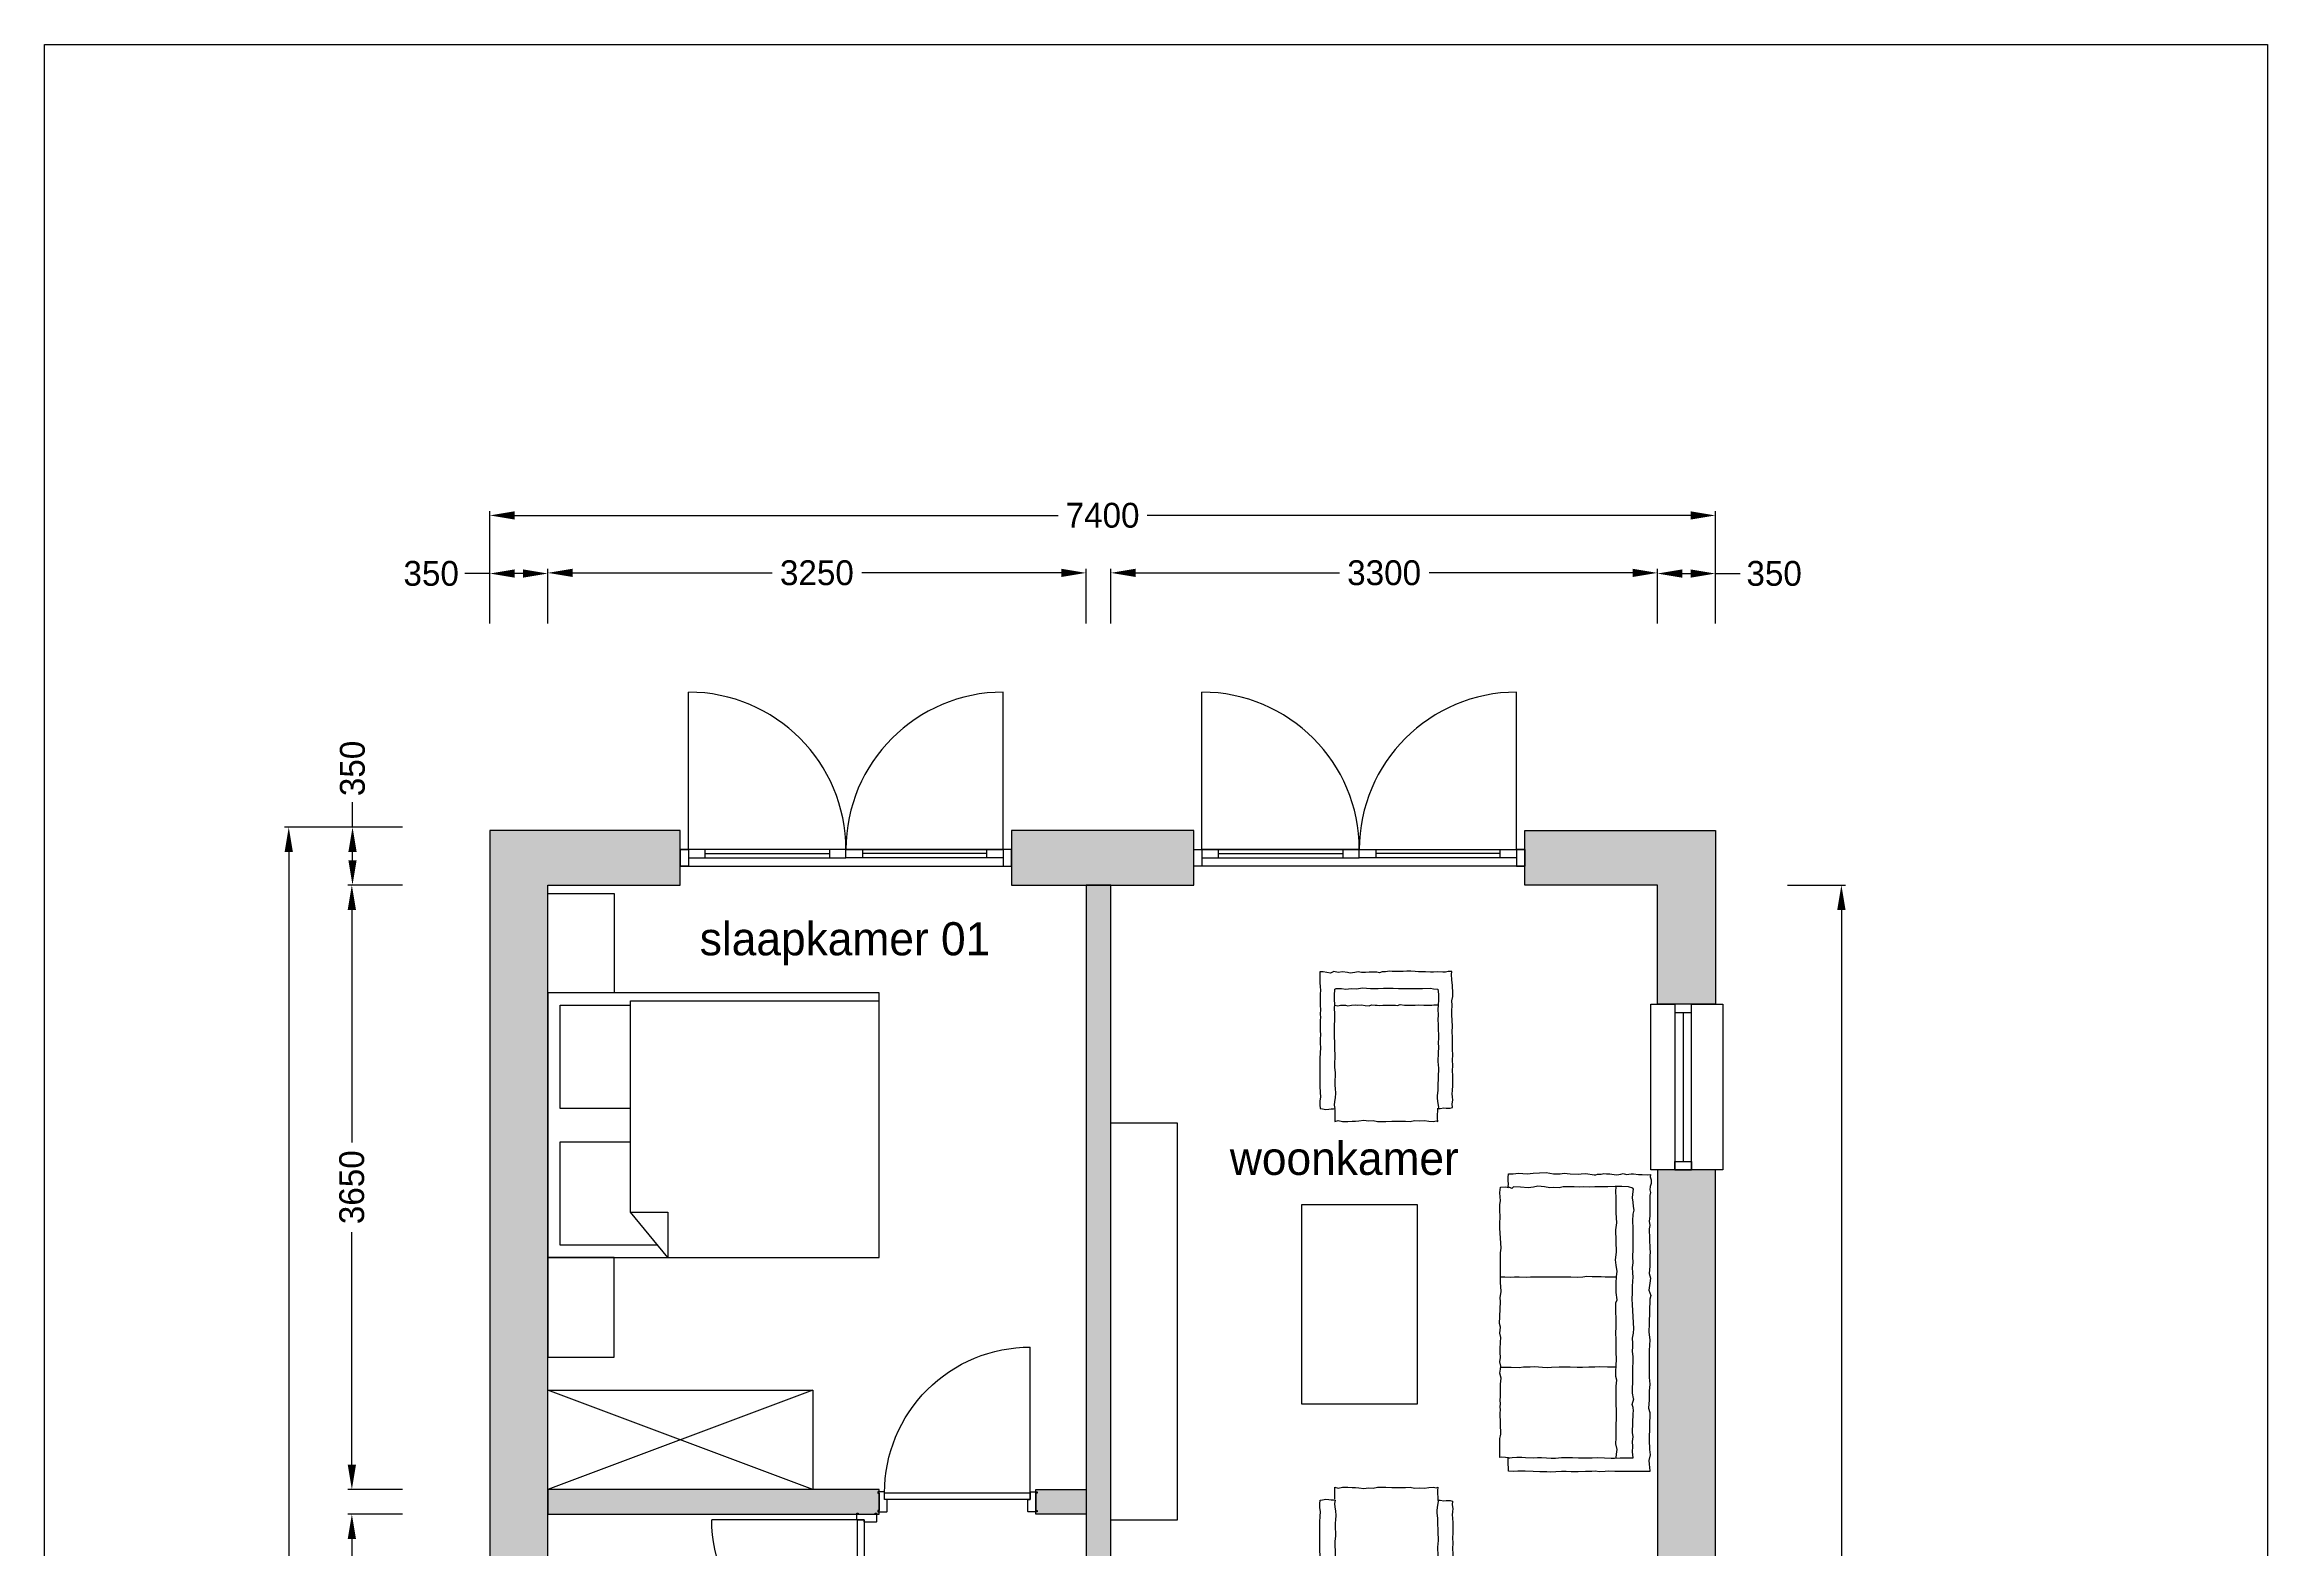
# Model space of a CAD drawing. Header units: millimetres. Extents: x 194362 to 347421, y -189721 to -131700.
# Drawn here: x 212774 to 226197, y -181034 to -171945 of the extents above; entities that cross this region are included whole.
import ezdxf

# ---------------------------------------------------------------- set-up
doc = ezdxf.new("R2010")
doc.units = ezdxf.units.MM
for name, color, linetype in [('78', 7, 'Continuous'), ('binnendeurkozijn', 1, 'Continuous'), ('interieur', 5, 'Continuous'), ('KOZIJN', 1, 'Continuous'), ('MAATLIJN', 5, 'Continuous'), ('text', 7, 'Continuous'), ('wand', 2, 'Continuous'), ('zicht', 5, 'Continuous')]:
    doc.layers.add(name, color=color, linetype=linetype)
doc.styles.add('maat-klein', font='LSANS.TTF', dxfattribs={"height": 150})
doc.styles.get("Standard").update_dxf_attribs({"font": 'LSANS.TTF', "height": 20})
doc.dimstyles.new('maat-klein', dxfattribs={"dimtxt": 2.5, "dimasz": 150, "dimexe": 25, "dimexo": 25, "dimgap": 25, "dimtad": 0, "dimdec": 4, "dimtxsty": 'maat-klein', "dimcen": 150, "dimclrd": 256, "dimclre": 256, "dimclrt": 256, "dimadec": 0, "dimazin": 1, "dimtfac": 1, "dimtdec": 4, "dimtmove": 0, "dimatfit": 3, "dimfxl": 1, "dimlwd": -1, "dimlwe": -1, "dimarcsym": 0})

# ---------------------------------------------------------------- blocks, each defined once
blk = doc.blocks.new('kozijn binnendeur120x56')
at = {"layer": 'binnendeurkozijn'}
blk.add_lwpolyline([(-8, 8), (-8, -46), (-6, -48), (65, -48), (67, -46), (67, -33), (110, -33), (112, -31), (112, 8), (104, 8), (104, 0), (0, 0), (0, 8)], close=True, dxfattribs=at)
blk = doc.blocks.new('kozijn-bd-dagm850')
at = {"layer": 'binnendeurkozijn'}
blk.add_line((55, -33), (935, -33), dxfattribs=at)
blk.add_lwpolyline([(15, -913), (55, -913), (55, -33), (15, -33)], close=True, dxfattribs=at)
blk.add_arc((55, -33), 880, 270, 0, dxfattribs=at)
blk.add_blockref('kozijn binnendeur120x56', (-52, 0))
at = {"xscale": -1, "rotation": 180}
blk.add_blockref('kozijn binnendeur120x56', (-52, -946), dxfattribs=at)
blk = doc.blocks.new('78-SOFA1')
at = {"layer": '78'}
blk.add_lwpolyline([(2, 775), (38, 774), (66, 775), (92, 772), (112, 771), (137, 772), (157, 772), (187, 773), (206, 772), (228, 771), (260, 772), (275, 771), (295, 772), (318, 772), (343, 772), (357, 772), (381, 770), (409, 772), (431, 772), (463, 770), (488, 773), (526, 775), (547, 775), (572, 776), (599, 775), (629, 774), (660, 774), (695, 774), (729, 772), (759, 770), (780, 775), (805, 775), (826, 773), (829, 759), (833, 739), (831, 721), (829, 707), (829, 692), (826, 683), (807, 687), (784, 684), (762, 680), (734, 678), (707, 681), (688, 682), (656, 682), (631, 680), (612, 681), (577, 684), (544, 684), (526, 682), (496, 683), (474, 684), (424, 684), (398, 686), (379, 687), (334, 686), (283, 684), (255, 685), (220, 686), (199, 685), (168, 686), (144, 686), (107, 685), (103, 676), (103, 644), (106, 618), (102, 586), (105, 554), (99, 517), (103, 470), (102, 422), (100, 391), (101, 361), (100, 332), (102, 300), (103, 268), (102, 241), (103, 206), (102, 183), (103, 155), (101, 106), (104, 89), (107, 63), (137, 59), (171, 59), (202, 61), (230, 63), (261, 61), (292, 63), (320, 60), (353, 60), (379, 59), (402, 59), (431, 60), (457, 59), (490, 61), (543, 63), (583, 59), (637, 61), (693, 62), (719, 62), (749, 66), (763, 66), (785, 64), (818, 59), (826, 61), (826, 49), (822, 27), (824, 13), (825, -11), (821, -27), (798, -25), (777, -28), (756, -26), (738, -24), (718, -27), (689, -28), (658, -28), (627, -29), (600, -27), (568, -28), (535, -27), (503, -28), (470, -26), (439, -27), (400, -26), (359, -24), (333, -27), (292, -25), (265, -23), (240, -23), (203, -25), (177, -23), (150, -28), (131, -28), (84, -27), (50, -23), (18, -21), (-1, -23), (0, 0), (3, 17), (4, 33), (2, 62), (4, 89), (3, 106), (2, 136), (2, 155), (1, 179), (-1, 199), (-3, 225), (-3, 249), (0, 272), (-1, 308), (0, 338), (-3, 355), (1, 378), (2, 399), (8, 414), (4, 430), (4, 455), (4, 478), (6, 500), (6, 523), (2, 543), (6, 563), (9, 592), (5, 608), (1, 638), (6, 665), (0, 691), (9, 710), (5, 732), (2, 755)], close=True, dxfattribs=at)
for points in [[(202, 684), (206, 666), (203, 650), (203, 620), (206, 605), (203, 584), (201, 560), (202, 545), (201, 524), (205, 502), (207, 477), (201, 463), (202, 441), (203, 429), (204, 412), (203, 395), (202, 374), (203, 338), (202, 319), (204, 306), (199, 290), (202, 263), (203, 249), (203, 227), (202, 199), (201, 178), (203, 148), (202, 133), (202, 116), (203, 99), (201, 87), (200, 63)], [(833, 685), (847, 685), (883, 685), (906, 684), (899, 665), (906, 639), (905, 621), (905, 605), (903, 579), (903, 560), (901, 540), (898, 509), (901, 482), (900, 453), (906, 427), (905, 407), (905, 377), (904, 340), (903, 314), (903, 285), (904, 257), (906, 230), (900, 204), (902, 171), (899, 144), (903, 116), (905, 89), (902, 72), (906, 62), (886, 65), (864, 64), (844, 63), (825, 63)]]:
    blk.add_lwpolyline(points, dxfattribs=at)
blk = doc.blocks.new('78-SOFA4')
at = {"layer": '78'}
blk.add_lwpolyline([(4, 1794), (43, 1794), (77, 1794), (104, 1794), (143, 1794), (186, 1794), (215, 1794), (252, 1793), (274, 1794), (308, 1796), (335, 1792), (355, 1794), (392, 1794), (438, 1796), (479, 1796), (510, 1795), (537, 1795), (573, 1796), (603, 1798), (627, 1796), (668, 1796), (708, 1794), (757, 1792), (801, 1793), (828, 1794), (857, 1793), (857, 1776), (859, 1747), (859, 1721), (860, 1711), (849, 1711), (836, 1710), (808, 1708), (777, 1707), (755, 1710), (708, 1711), (682, 1710), (659, 1709), (628, 1711), (601, 1713), (575, 1713), (537, 1710), (509, 1709), (472, 1710), (435, 1712), (405, 1711), (352, 1711), (322, 1710), (279, 1711), (239, 1714), (217, 1714), (183, 1712), (160, 1712), (126, 1711), (106, 1711), (109, 1676), (108, 1643), (109, 1613), (105, 1586), (110, 1559), (106, 1444), (103, 1429), (106, 1408), (112, 1390), (101, 1356), (103, 1353), (110, 1322), (109, 1290), (108, 1258), (108, 1207), (108, 1170), (106, 1131), (105, 1099), (110, 1069), (108, 1040), (108, 1020), (110, 989), (104, 959), (101, 931), (109, 787), (112, 752), (109, 717), (109, 678), (108, 644), (106, 621), (108, 595), (110, 563), (105, 535), (108, 496), (106, 453), (106, 325), (108, 280), (105, 241), (99, 217), (104, 194), (105, 168), (109, 142), (108, 120), (104, 89), (108, 83), (134, 76), (174, 74), (213, 74), (258, 75), (305, 75), (336, 76), (366, 78), (406, 76), (428, 78), (461, 76), (500, 75), (527, 76), (553, 81), (585, 80), (609, 81), (641, 76), (681, 72), (706, 78), (740, 81), (785, 77), (827, 75), (838, 86), (860, 75), (858, 58), (859, 39), (859, 19), (857, -3), (829, -4), (798, -7), (745, -4), (710, -8), (671, -9), (631, -12), (586, -4), (545, -3), (522, -7), (485, -4), (437, -2), (420, -4), (391, -5), (341, 2), (330, 2), (321, -2), (298, -1), (283, -5), (267, -4), (247, -4), (207, 2), (191, 0), (179, -2), (165, -5), (145, 0), (117, -4), (104, -4), (73, 0), (51, 1), (18, 3), (0, 0), (3, 15), (-3, 33), (-3, 55), (3, 73), (4, 93), (1, 109), (4, 127), (4, 187), (5, 226), (5, 253), (8, 283), (5, 309), (8, 329), (4, 450), (3, 467), (5, 495), (4, 515), (5, 554), (8, 599), (1, 627), (4, 658), (10, 699), (-1, 731), (5, 754), (8, 901), (10, 953), (5, 1000), (9, 1063), (8, 1106), (9, 1177), (9, 1227), (4, 1267), (8, 1310), (8, 1362), (13, 1411), (5, 1439), (8, 1603), (7, 1662), (3, 1694), (10, 1727), (8, 1750), (5, 1791)], close=True, dxfattribs=at)
for points in [[(208, 1711), (205, 1689), (202, 1662), (209, 1627), (208, 1592), (208, 1565), (205, 1423), (208, 1391), (208, 1359), (208, 1322), (207, 1280), (204, 1243), (209, 1220), (210, 1192), (208, 1152), (205, 1118), (208, 1072), (208, 1040), (207, 1000), (209, 954), (208, 924), (210, 776), (202, 758), (207, 713), (208, 658), (205, 616), (202, 587), (208, 548), (212, 516), (205, 469), (209, 335), (204, 292), (207, 232), (207, 184), (208, 142), (210, 101), (207, 78)], [(857, 1711), (876, 1710), (899, 1708), (910, 1709), (910, 1686), (910, 1649), (910, 1625), (910, 1595), (907, 1580), (904, 1569), (909, 1443), (906, 1421), (909, 1403), (907, 1386), (909, 1363), (906, 1342), (907, 1322), (907, 1286), (907, 1267), (903, 1231), (910, 1200), (906, 1177), (904, 1159), (910, 1132), (907, 1105), (909, 1075), (909, 1053), (906, 1013), (904, 985), (910, 960), (906, 923), (912, 900), (907, 770), (909, 744), (903, 710), (904, 676), (907, 658), (907, 615), (907, 588), (906, 557), (907, 536), (907, 500), (907, 474), (903, 446), (911, 325), (910, 298), (909, 255), (910, 218), (910, 185), (906, 158), (909, 138), (911, 110), (906, 77), (876, 76), (857, 80)], [(209, 1164), (261, 1164), (308, 1163), (337, 1164), (373, 1164), (411, 1166), (443, 1166), (485, 1165), (520, 1164), (553, 1165), (599, 1166), (623, 1168), (653, 1167), (677, 1165), (702, 1163), (728, 1164), (767, 1165), (794, 1168), (842, 1167), (860, 1167), (909, 1167)], [(208, 621), (243, 621), (275, 621), (298, 619), (322, 618), (352, 618), (384, 617), (409, 620), (440, 622), (482, 621), (532, 620), (571, 620), (617, 620), (650, 621), (685, 621), (725, 621), (749, 622), (793, 620), (821, 621), (846, 622), (880, 620), (907, 620)]]:
    blk.add_lwpolyline(points, dxfattribs=at)
blk = doc.blocks.new('2pers-bed')
at = {"layer": 'interieur'}
for p, q in [((0, 0), (0, -2000)), ((0, 0), (0, -2000)), ((1600, 0), (0, 0)), ((1600, 0), (0, 0)), ((1600, -2000), (1600, 0)), ((1600, -2000), (1600, 0)), ((75, -664), (75, -75)), ((75, -75), (700, -75)), ((700, -75), (700, -500)), ((900, -75), (1525, -75)), ((900, -500), (900, -75)), ((1525, -75), (1525, -500)), ((0, -725), (275, -500)), ((275, -500), (1550, -500)), ((275, -500), (275, -725)), ((700, -500), (900, -500)), ((1550, -500), (1550, -2000)), ((275, -725), (0, -725)), ((0, -2000), (1600, -2000)), ((0, -2000), (1600, -2000))]:
    blk.add_line(p, q, dxfattribs=at)
blk = doc.blocks.new('*D40')
at = {"layer": 'Defpoints', "color": 0, "transparency": 16777216}
for p in [(214630, -177021), (214960, -177021), (214960, -180671)]:
    blk.add_point(p, dxfattribs=at)
at = {"layer": 'MAATLIJN', "transparency": 16777216}
for p, q in [((214935, -177021), (214605, -177021)), ((214630, -177171), (214630, -178576)), ((214630, -180521), (214630, -179117)), ((214935, -180671), (214605, -180671))]:
    blk.add_line(p, q, dxfattribs=at)
for points in [[(214605, -177171), (214655, -177171), (214630, -177021)], [(214605, -180521), (214655, -180521), (214630, -180671)]]:
    blk.add_solid(points, dxfattribs=at)
at = {"layer": 'MAATLIJN', "transparency": 16777216, "insert": (214630, -178846), "char_height": 150, "attachment_point": 5, "rotation": 90, "style": 'maat-klein'}
blk.add_mtext('3650', dxfattribs=at)
blk = doc.blocks.new('*D41')
at = {"layer": 'Defpoints', "color": 0, "transparency": 16777216}
for p in [(214960, -180821), (214630, -183021), (214960, -183021)]:
    blk.add_point(p, dxfattribs=at)
at = {"layer": 'MAATLIJN', "transparency": 16777216}
for p, q in [((214935, -180821), (214605, -180821)), ((214630, -180971), (214630, -181649)), ((214630, -182871), (214630, -182194)), ((214935, -183021), (214605, -183021))]:
    blk.add_line(p, q, dxfattribs=at)
for points in [[(214605, -180971), (214655, -180971), (214630, -180821)], [(214605, -182871), (214655, -182871), (214630, -183021)]]:
    blk.add_solid(points, dxfattribs=at)
at = {"layer": 'MAATLIJN', "transparency": 16777216, "insert": (214630, -181921), "char_height": 150, "attachment_point": 5, "rotation": 90, "style": 'maat-klein'}
blk.add_mtext('2200', dxfattribs=at)
blk = doc.blocks.new('*D44')
at = {"layer": 'Defpoints', "color": 0, "transparency": 16777216}
for p in [(214634, -176671), (214960, -176671), (214960, -177021)]:
    blk.add_point(p, dxfattribs=at)
at = {"layer": 'MAATLIJN', "transparency": 16777216}
for p, q in [((214634, -176671), (214634, -176521)), ((214935, -176671), (214609, -176671)), ((214634, -176871), (214634, -176821)), ((214935, -177021), (214609, -177021))]:
    blk.add_line(p, q, dxfattribs=at)
for points in [[(214609, -176821), (214659, -176821), (214634, -176671)], [(214609, -176871), (214659, -176871), (214634, -177021)]]:
    blk.add_solid(points, dxfattribs=at)
at = {"layer": 'MAATLIJN', "transparency": 16777216, "insert": (214634, -176317), "char_height": 150, "attachment_point": 5, "rotation": 90, "style": 'maat-klein'}
blk.add_mtext('350', dxfattribs=at)
blk = doc.blocks.new('*D46')
at = {"layer": 'Defpoints', "color": 0, "transparency": 16777216}
for p in [(214249, -176671), (214960, -176671), (214960, -186071)]:
    blk.add_point(p, dxfattribs=at)
at = {"layer": 'MAATLIJN', "transparency": 16777216}
for p, q in [((214935, -176671), (214224, -176671)), ((214249, -176821), (214249, -181098)), ((214249, -185921), (214249, -181644)), ((214935, -186071), (214224, -186071))]:
    blk.add_line(p, q, dxfattribs=at)
for points in [[(214224, -176821), (214274, -176821), (214249, -176671)], [(214224, -185921), (214274, -185921), (214249, -186071)]]:
    blk.add_solid(points, dxfattribs=at)
at = {"layer": 'MAATLIJN', "transparency": 16777216, "insert": (214249, -181371), "char_height": 150, "attachment_point": 5, "rotation": 90, "style": 'maat-klein'}
blk.add_mtext('9400', dxfattribs=at)
blk = doc.blocks.new('*D47')
at = {"layer": 'Defpoints', "color": 0, "transparency": 16777216}
for p in [(219063, -175136), (215813, -175466), (219063, -175466)]:
    blk.add_point(p, dxfattribs=at)
at = {"layer": 'MAATLIJN', "transparency": 16777216}
for p, q in [((215813, -175441), (215813, -175111)), ((215963, -175136), (217168, -175136)), ((218913, -175136), (217709, -175136)), ((219063, -175441), (219063, -175111))]:
    blk.add_line(p, q, dxfattribs=at)
for points in [[(215963, -175111), (215963, -175161), (215813, -175136)], [(218913, -175111), (218913, -175161), (219063, -175136)]]:
    blk.add_solid(points, dxfattribs=at)
at = {"layer": 'MAATLIJN', "transparency": 16777216, "insert": (217438, -175136), "char_height": 150, "attachment_point": 5, "style": 'maat-klein'}
blk.add_mtext('3250', dxfattribs=at)
blk = doc.blocks.new('*D48')
at = {"layer": 'Defpoints', "color": 0, "transparency": 16777216}
for p in [(222513, -175136), (219213, -175466), (222513, -175466)]:
    blk.add_point(p, dxfattribs=at)
at = {"layer": 'MAATLIJN', "transparency": 16777216}
for p, q in [((219213, -175441), (219213, -175111)), ((219363, -175136), (220593, -175136)), ((222363, -175136), (221134, -175136)), ((222513, -175441), (222513, -175111))]:
    blk.add_line(p, q, dxfattribs=at)
for points in [[(219363, -175111), (219363, -175161), (219213, -175136)], [(222363, -175111), (222363, -175161), (222513, -175136)]]:
    blk.add_solid(points, dxfattribs=at)
at = {"layer": 'MAATLIJN', "transparency": 16777216, "insert": (220863, -175136), "char_height": 150, "attachment_point": 5, "style": 'maat-klein'}
blk.add_mtext('3300', dxfattribs=at)
blk = doc.blocks.new('*D49')
at = {"layer": 'Defpoints', "color": 0, "transparency": 16777216}
for p in [(215463, -175140), (215463, -175466), (215813, -175466)]:
    blk.add_point(p, dxfattribs=at)
at = {"layer": 'MAATLIJN', "transparency": 16777216}
for p, q in [((215463, -175140), (215313, -175140)), ((215463, -175441), (215463, -175115)), ((215663, -175140), (215613, -175140)), ((215813, -175441), (215813, -175115))]:
    blk.add_line(p, q, dxfattribs=at)
for points in [[(215613, -175115), (215613, -175165), (215463, -175140)], [(215663, -175115), (215663, -175165), (215813, -175140)]]:
    blk.add_solid(points, dxfattribs=at)
at = {"layer": 'MAATLIJN', "transparency": 16777216, "insert": (215109, -175140), "char_height": 150, "attachment_point": 5, "style": 'maat-klein'}
blk.add_mtext('350', dxfattribs=at)
blk = doc.blocks.new('*D50')
at = {"layer": 'Defpoints', "color": 0, "transparency": 16777216}
for p in [(222863, -175140), (222513, -175466), (222863, -175466)]:
    blk.add_point(p, dxfattribs=at)
at = {"layer": 'MAATLIJN', "transparency": 16777216}
for p, q in [((222513, -175441), (222513, -175115)), ((222663, -175140), (222713, -175140)), ((222863, -175441), (222863, -175115)), ((222863, -175140), (223013, -175140))]:
    blk.add_line(p, q, dxfattribs=at)
for points in [[(222663, -175115), (222663, -175165), (222513, -175140)], [(222713, -175115), (222713, -175165), (222863, -175140)]]:
    blk.add_solid(points, dxfattribs=at)
at = {"layer": 'MAATLIJN', "transparency": 16777216, "insert": (223218, -175140), "char_height": 150, "attachment_point": 5, "style": 'maat-klein'}
blk.add_mtext('350', dxfattribs=at)
blk = doc.blocks.new('*D51')
at = {"layer": 'Defpoints', "color": 0, "transparency": 16777216}
for p in [(222863, -174789), (215463, -175466), (222863, -175466)]:
    blk.add_point(p, dxfattribs=at)
at = {"layer": 'MAATLIJN', "transparency": 16777216}
for p, q in [((215463, -175441), (215463, -174764)), ((222863, -175441), (222863, -174764)), ((215613, -174789), (218894, -174789)), ((222713, -174789), (219433, -174789))]:
    blk.add_line(p, q, dxfattribs=at)
for points in [[(215613, -174764), (215613, -174814), (215463, -174789)], [(222713, -174764), (222713, -174814), (222863, -174789)]]:
    blk.add_solid(points, dxfattribs=at)
at = {"layer": 'MAATLIJN', "transparency": 16777216, "insert": (219163, -174789), "char_height": 150, "attachment_point": 5, "style": 'maat-klein'}
blk.add_mtext('7400', dxfattribs=at)
blk = doc.blocks.new('*D52')
at = {"layer": 'Defpoints', "color": 0, "transparency": 16777216}
for p in [(223274, -177021), (223274, -185721), (223624, -185721)]:
    blk.add_point(p, dxfattribs=at)
at = {"layer": 'MAATLIJN', "transparency": 16777216}
for p, q in [((223299, -177021), (223649, -177021)), ((223624, -177171), (223624, -181099)), ((223624, -185571), (223624, -181643)), ((223299, -185721), (223649, -185721))]:
    blk.add_line(p, q, dxfattribs=at)
for points in [[(223599, -177171), (223649, -177171), (223624, -177021)], [(223599, -185571), (223649, -185571), (223624, -185721)]]:
    blk.add_solid(points, dxfattribs=at)
at = {"layer": 'MAATLIJN', "transparency": 16777216, "insert": (223624, -181371), "char_height": 150, "attachment_point": 5, "rotation": 90, "style": 'maat-klein'}
blk.add_mtext('8700', dxfattribs=at)

msp = doc.modelspace()

# ---------------------------------------------------------------- hatches: boundary and pattern name
at = {"layer": 'wand'}
h = msp.add_hatch(color=256, dxfattribs=at)
h.dxf.hatch_style = 1
h.paths.add_polyline_path([(222513.30532, -177021.39181), (221713.30532, -177021.39181), (221713.30532, -176691.39181), (222863.30532, -176691.39181), (222863.30532, -177741.39181), (222513.30532, -177741.39181)])
h.paths.add_polyline_path([(218613.30532, -177021.39181), (219713.30532, -177021.39181), (219713.30532, -176691.39181), (218613.30532, -176691.39181)])
h.paths.add_polyline_path([(215813.30532, -177021.39181), (216613.30532, -177021.39181), (216613.30532, -176691.39181), (215463.30532, -176691.39181), (215463.30532, -181556.39181), (215813.30532, -181556.39181)])
h.paths.add_polyline_path([(217053.30532, -185721.39181), (217053.30532, -185926.39181), (217083.30532, -185926.39181), (217083.30532, -186051.39181), (215463.30532, -186051.39181), (215463.30532, -184541.39181), (215813.30532, -184541.39181), (215813.30532, -185721.39181)])
h.paths.add_polyline_path([(217313.30532, -185721.39181), (217313.30532, -185926.39181), (217283.30532, -185926.39181), (217283.30532, -186051.39181), (217813.30532, -186051.39181), (217813.30532, -185721.39181)])
h.paths.add_polyline_path([(219063.30532, -185721.39181), (219063.30532, -186051.39181), (219963.30532, -186051.39181), (219963.30532, -185721.39181)])
h.paths.add_polyline_path([(222513.30532, -185721.39181), (221463.30532, -185721.39181), (221463.30532, -186051.39181), (222863.30532, -186051.39181), (222863.30532, -183741.39181), (222513.30532, -183741.39181)])
h.paths.add_polyline_path([(222513.30532, -182741.39181), (222863.30532, -182741.39181), (222863.30532, -178741.39181), (222513.30532, -178741.39181)])
h = msp.add_hatch(color=256, dxfattribs=at)
h.dxf.hatch_style = 1
h.paths.add_polyline_path([(219213.30532, -181675.39181), (219213.30532, -177021.39181), (219063.30532, -177021.39181), (219063.30532, -181675.39181)])
h.paths.add_polyline_path([(219213.30532, -182721.39181), (219213.30532, -182621.39181), (219063.30532, -182621.39181), (219063.30532, -182721.39181)])
h.paths.add_polyline_path([(219063.30532, -182721.39181), (219813.30532, -182721.39181), (219813.30532, -182871.39181), (219063.30532, -182871.39181)])
h.paths.add_polyline_path([(219813.30532, -183921.39181), (219813.30532, -182871.39181), (219663.30532, -182871.39181), (219663.30532, -183921.39181)])
h.paths.add_polyline_path([(219063.30532, -183921.39181), (219813.30532, -183921.39181), (219813.30532, -184071.39181), (219063.30532, -184071.39181)])
h.paths.add_polyline_path([(219213.30532, -184821.39181), (219213.30532, -184071.39181), (219063.30532, -184071.39181), (219063.30532, -184821.39181)])
h.paths.add_polyline_path([(219213.30532, -184821.39181), (219813.30532, -184821.39181), (219813.30532, -184671.39181), (219213.30532, -184671.39181)])
h.paths.add_polyline_path([(219813.30532, -184821.39181), (219813.30532, -185721.39181), (219663.30532, -185721.39181), (219663.30532, -184821.39181)])
h.paths.add_polyline_path([(217813.30532, -185721.39181), (217813.30532, -184117.39181), (217663.30532, -184117.39181), (217663.30532, -185721.39181)])
h.paths.add_polyline_path([(215813.30532, -183171.39181), (217813.30532, -183171.39181), (217813.30532, -183021.39181), (215813.30532, -183021.39181)])
h.paths.add_polyline_path([(217813.30532, -183021.39181), (217813.30532, -181767.39181), (217663.30532, -181767.39181), (217663.30532, -183021.39181)])
h.paths.add_polyline_path([(215813.30532, -180821.39181), (217813.30532, -180821.39181), (217813.30532, -180671.39181), (215813.30532, -180671.39181)])
h.paths.add_polyline_path([(219063.30532, -180821.39181), (218759.30532, -180821.39181), (218759.30532, -180671.39181), (219063.30532, -180671.39181)])

# ---------------------------------------------------------------- linework, layer by layer
msp.add_lwpolyline([(226197.2224, -189720.98102), (212773.90231, -189720.98102), (212773.90231, -171944.86583), (226197.2224, -171944.86583)], close=True)
at = {"layer": 'interieur'}
for p, q in [((217413.30532, -180071.39181), (215813.30532, -180671.39181)), ((217413.30532, -180671.39181), (215813.30532, -180071.39181))]:
    msp.add_line(p, q, dxfattribs=at)
for points in [[(215813.30532, -177071.39181), (216213.30532, -177071.39181), (216213.30532, -177671.39181), (215813.30532, -177671.39181)], [(219213.30532, -178456.28827), (219613.30532, -178456.28827), (219613.30532, -180856.28827), (219213.30532, -180856.28827)], [(220364.28461, -180153.1383), (221064.28461, -180153.1383), (221064.28461, -178953.1383), (220364.28461, -178953.1383)], [(215813.30532, -179871.39181), (216213.30532, -179871.39181), (216213.30532, -179271.39181), (215813.30532, -179271.39181)], [(217413.30532, -180071.39181), (217413.30532, -180671.39181), (215813.30532, -180671.39181), (215813.30532, -180071.39181)]]:
    msp.add_lwpolyline(points, close=True, dxfattribs=at)
at = {"layer": 'KOZIJN'}
for p, q in [((216663.30532, -176806.39181), (216663.30532, -175856.39181)), ((218563.30532, -176806.39181), (218563.30532, -175856.39181)), ((219763.30532, -176806.39181), (219763.30532, -175856.39181)), ((221663.30532, -176806.39181), (221663.30532, -175856.39181)), ((216763.30532, -176831.39181), (217513.30532, -176831.39181)), ((218463.30532, -176831.39181), (217713.30532, -176831.39181)), ((219863.30532, -176831.39181), (220613.30532, -176831.39181)), ((221563.30532, -176831.39181), (220813.30532, -176831.39181)), ((222668.30532, -177791.39181), (222668.30532, -178691.39181))]:
    msp.add_line(p, q, dxfattribs=at)
for points in [[(216663.30532, -176906.39181), (216613.30532, -176906.39181), (216613.30532, -176806.39181), (216663.30532, -176806.39181)], [(218613.30532, -176806.39181), (216613.30532, -176806.39181), (216613.30532, -176906.39181), (218613.30532, -176906.39181)], [(216663.30532, -176856.39181), (216763.30532, -176856.39181), (216763.30532, -176806.39181), (216663.30532, -176806.39181)], [(216663.30532, -176856.39181), (217613.30532, -176856.39181), (217613.30532, -176806.39181), (216663.30532, -176806.39181)], [(217513.30532, -176856.39181), (217613.30532, -176856.39181), (217613.30532, -176806.39181), (217513.30532, -176806.39181)], [(217713.30532, -176856.39181), (217613.30532, -176856.39181), (217613.30532, -176806.39181), (217713.30532, -176806.39181)], [(218563.30532, -176856.39181), (217613.30532, -176856.39181), (217613.30532, -176806.39181), (218563.30532, -176806.39181)], [(218563.30532, -176856.39181), (218463.30532, -176856.39181), (218463.30532, -176806.39181), (218563.30532, -176806.39181)], [(218563.30532, -176906.39181), (218613.30532, -176906.39181), (218613.30532, -176806.39181), (218563.30532, -176806.39181)], [(219763.30532, -176906.39181), (219713.30532, -176906.39181), (219713.30532, -176806.39181), (219763.30532, -176806.39181)], [(219713.30532, -176806.39181), (221713.30532, -176806.39181), (221713.30532, -176906.39181), (219713.30532, -176906.39181)], [(219763.30532, -176856.39181), (219863.30532, -176856.39181), (219863.30532, -176806.39181), (219763.30532, -176806.39181)], [(219763.30532, -176856.39181), (220713.30532, -176856.39181), (220713.30532, -176806.39181), (219763.30532, -176806.39181)], [(220613.30532, -176856.39181), (220713.30532, -176856.39181), (220713.30532, -176806.39181), (220613.30532, -176806.39181)], [(220813.30532, -176856.39181), (220713.30532, -176856.39181), (220713.30532, -176806.39181), (220813.30532, -176806.39181)], [(221663.30532, -176856.39181), (220713.30532, -176856.39181), (220713.30532, -176806.39181), (221663.30532, -176806.39181)], [(221663.30532, -176856.39181), (221563.30532, -176856.39181), (221563.30532, -176806.39181), (221663.30532, -176806.39181)], [(221663.30532, -176906.39181), (221713.30532, -176906.39181), (221713.30532, -176806.39181), (221663.30532, -176806.39181)], [(222618.30532, -177741.39181), (222618.30532, -178741.39181), (222718.30532, -178741.39181), (222718.30532, -177741.39181)], [(222618.30532, -177741.39181), (222618.30532, -177791.39181), (222718.30532, -177791.39181), (222718.30532, -177741.39181)], [(222618.30532, -178741.39181), (222618.30532, -178691.39181), (222718.30532, -178691.39181), (222718.30532, -178741.39181)]]:
    msp.add_lwpolyline(points, close=True, dxfattribs=at)
for centre, start, end in [((216663.30532, -176806.39181), 0, 90), ((218563.30532, -176806.39181), 90, 180), ((219763.30532, -176806.39181), 0, 90), ((221663.30532, -176806.39181), 90, 180)]:
    msp.add_arc(centre, 950, start, end, dxfattribs=at)
at = {"layer": 'wand'}
for points in [[(215813.30532, -177021.39181), (216613.30532, -177021.39181), (216613.30532, -176691.39181), (215463.30532, -176691.39181), (215463.30532, -181556.39181), (215813.30532, -181556.39181)], [(218613.30532, -177021.39181), (219713.30532, -177021.39181), (219713.30532, -176691.39181), (218613.30532, -176691.39181)], [(222513.30532, -177021.39181), (221713.30532, -177021.39181), (221713.30532, -176691.39181), (222863.30532, -176691.39181), (222863.30532, -177741.39181), (222513.30532, -177741.39181)], [(219213.30532, -181675.39181), (219213.30532, -177021.39181), (219063.30532, -177021.39181), (219063.30532, -181675.39181)], [(222513.30532, -182741.39181), (222863.30532, -182741.39181), (222863.30532, -178741.39181), (222513.30532, -178741.39181)], [(215813.30532, -180821.39181), (217813.30532, -180821.39181), (217813.30532, -180671.39181), (215813.30532, -180671.39181)], [(219063.30532, -180821.39181), (218759.30532, -180821.39181), (218759.30532, -180671.39181), (219063.30532, -180671.39181)]]:
    msp.add_lwpolyline(points, close=True, dxfattribs=at)
at = {"layer": 'zicht'}
for points in [[(222618.30532, -177741.39181), (222618.30532, -178741.39181), (222473.30532, -178741.39181), (222473.30532, -177741.39181)], [(222908.30532, -177741.39181), (222908.30532, -178741.39181), (222718.30532, -178741.39181), (222718.30532, -177741.39181)]]:
    msp.add_lwpolyline(points, close=True, dxfattribs=at)

# ---------------------------------------------------------------- block references
at = {"xscale": -1, "rotation": 270}
msp.add_blockref('kozijn-bd-dagm850', (218759.30532, -180746.39181), dxfattribs=at)
at = {"xscale": -1}
msp.add_blockref('kozijn-bd-dagm850', (217738.30532, -180821.39181), dxfattribs=at)
at = {"layer": 'interieur', "xscale": -1, "rotation": 90}
msp.add_blockref('78-SOFA1', (221249.82038, -177543.7023), dxfattribs=at)
at = {"layer": 'interieur'}
for name, p, rotation in [('2pers-bed', (215813.30532, -179271.39181), 90), ('78-SOFA4', (222471.95558, -178768.34389), 180), ('78-SOFA1', (221249.82038, -181562.57431), 90)]:
    msp.add_blockref(name, p, dxfattribs=dict(at, rotation=rotation))

# ---------------------------------------------------------------- texts
at = {"layer": 'text', "char_height": 200, "width": 5617.67, "attachment_point": 1}
for s, insert in [('\\pi-600,l800,t800;slaapkamer 01', (216530.63063, -177245.39604)), ('\\pi-600,l800,t800;woonkamer', (219731.64062, -178571.55429))]:
    msp.add_mtext(s, dxfattribs=dict(at, insert=insert))

# ---------------------------------------------------------------- dimensions: what is measured, and where the dimension line sits
at = {"layer": 'MAATLIJN'}
for base, p1, p2, picture, middle in [((222863.30532, -174788.50834), (215463.30532, -175466.14405), (222863.30532, -175466.14405), '*D51', (219163.30532, -174788.50834)), ((219063.30532, -175136.14405), (215813.30532, -175466.14405), (219063.30532, -175466.14405), '*D47', (217438.30532, -175136.14405)), ((222513.30532, -175136.14405), (219213.30532, -175466.14405), (222513.30532, -175466.14405), '*D48', (220863.30532, -175136.14405)), ((215463.30532, -175139.89405), (215813.30532, -175466.14405), (215463.30532, -175466.14405), '*D49', (215108.50803, -175139.89405)), ((222863.30532, -175139.89405), (222513.30532, -175466.14405), (222863.30532, -175466.14405), '*D50', (223218.10262, -175139.89405))]:
    dim = msp.add_linear_dim(base=base, p1=p1, p2=p2, dimstyle='maat-klein', dxfattribs=at)
    dim.commit()
    dim.dimension.update_dxf_attribs({"geometry": picture, "text_midpoint": middle})
for base, p1, p2, picture, middle in [((214633.8805, -176671.39181), (214960.1305, -177021.39181), (214960.1305, -176671.39181), '*D44', (214633.8805, -176316.59452)), ((214248.56985, -176671.39181), (214960.1305, -186071.39181), (214960.1305, -176671.39181), '*D46', (214248.56985, -181371.39181)), ((214630.1305, -177021.39181), (214960.1305, -180671.39181), (214960.1305, -177021.39181), '*D40', (214630.1305, -178846.39181)), ((223624.46131, -185721.39181), (223274.46131, -177021.39181), (223274.46131, -185721.39181), '*D52', (223624.46131, -181371.39181)), ((214630.1305, -183021.39181), (214960.1305, -180821.39181), (214960.1305, -183021.39181), '*D41', (214630.1305, -181921.39181))]:
    dim = msp.add_linear_dim(base=base, p1=p1, p2=p2, angle=90, dimstyle='maat-klein', dxfattribs=at)
    dim.commit()
    dim.dimension.update_dxf_attribs({"geometry": picture, "text_midpoint": middle})

doc.saveas('drawing.dxf')
